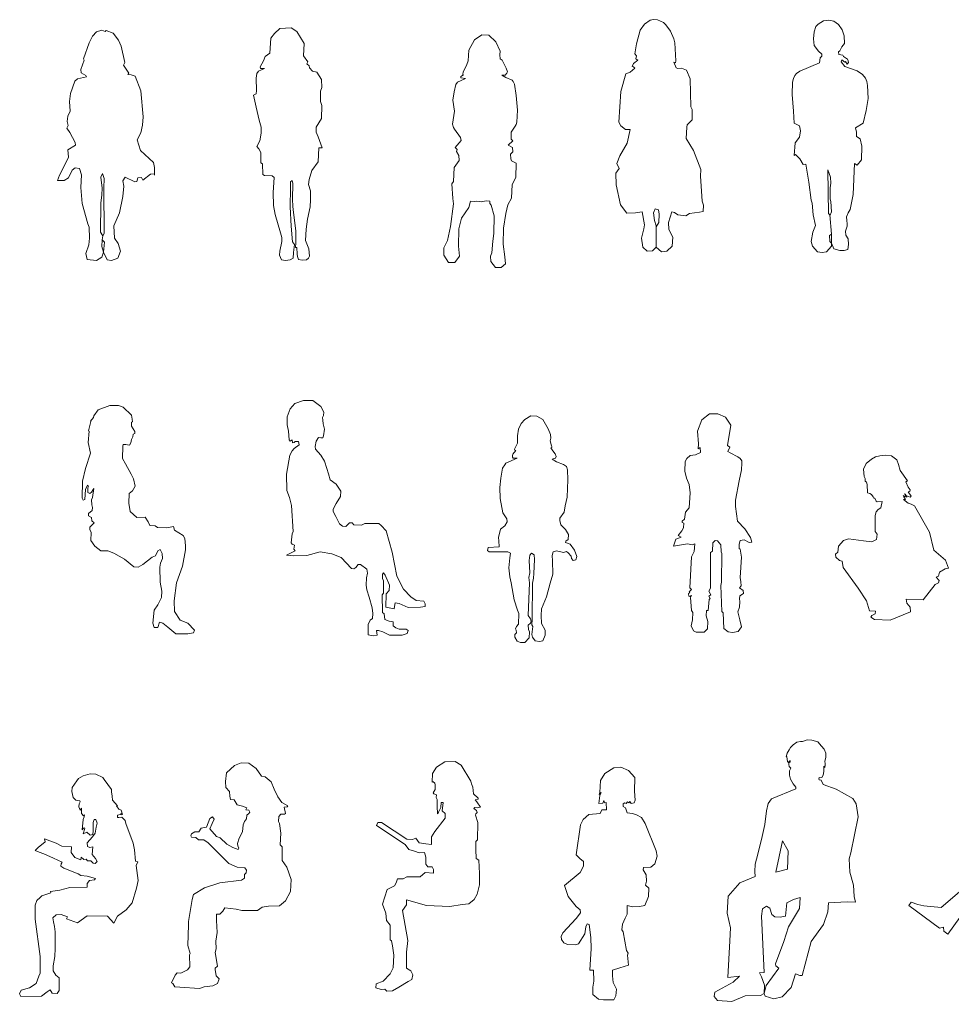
# Model space of a CAD drawing. Header units: millimetres. Extents: x -63086 to 83971, y -129912 to 13382.
# Drawn here: x -58321 to -53259, y -78477 to -73151 of the extents above; entities that cross this region are included whole.
import ezdxf

# ---------------------------------------------------------------- set-up
doc = ezdxf.new("R2010")
doc.units = ezdxf.units.MM
doc.layers.get('0').update_dxf_attribs({"lineweight": 0})
doc.layers.add('展開建具用', color=250, linetype='Continuous', lineweight=9)

# ---------------------------------------------------------------- blocks, each defined once
blk = doc.blocks.new('人物（CAD素材.com）2cfd5c8c')
at = {"color": 0, "linetype": 'ByBlock', "lineweight": -2}
blk.add_lwpolyline([(-7.7, 87.9), (5, 76.3), (-1, 21.5), (19.1, -20.9), (43.3, -23.4), (78.2, -11.8), (91.1, 26.9), (79.4, 68.8), (58.6, 97.5), (55.3, 164.4), (86.2, 235.8), (104.8, 324.2), (110.8, 379.4), (104.1, 408.1), (116.4, 428.4), (170.1, 403.8), (180.9, 405.3), (186.3, 425.7), (205.4, 427.3), (212.9, 412.8), (254.1, 445.1), (274, 446.6), (277.3, 439.1), (275.8, 480.6), (271.8, 507.5), (200.2, 572.4), (181.9, 630.6), (201.5, 668.5), (211.6, 710.3), (214.3, 756.4), (202.3, 897.1), (171.6, 976.4), (149.7, 983.2), (131.5, 985), (136.4, 993.1), (108.9, 1035.4), (114.7, 1050.9), (96.4, 1139.4), (81.3, 1172), (51.9, 1209.6), (14.1, 1224.1), (9.5, 1218.2), (-10.1, 1225.3), (-37.6, 1216.9), (-60.4, 1193.5), (-78, 1157.2), (-109.4, 1071.4), (-105.2, 1062.5), (-122.5, 1013), (-122.1, 995.2), (-96.2, 980.7), (-93.2, 973.6), (-141.7, 962.8), (-155.2, 949.1), (-180.2, 882.7), (-185.7, 839.8), (-180.9, 786.6), (-193.8, 760.3), (-197.5, 729.6), (-192.5, 708.3), (-200, 694.7), (-183.5, 670.9), (-153.3, 616.8), (-152.7, 601.9), (-194.6, 576), (-190.6, 536.9), (-208.3, 498.8), (-238.9, 440.1), (-249.5, 410.2), (-213, 410.9), (-189.7, 424.2), (-169.8, 466.7), (-154.5, 478.6), (-129.9, 475.3), (-119.3, 441.4), (-123.3, 371.7), (-116.7, 284.8), (-84.7, 174.9), (-78.8, 157.6), (-76.1, 97.2), (-80.1, 60.7), (-96, 14.9), (-89.4, -19), (-38.2, -24.3), (-9, -5.7), (-1, 21.5), (-9.7, 52.7), (-7.7, 87.9), (-4.3, 109.8), (-16.3, 130.4), (-15.5, 286.8), (-10.2, 332), (-7.5, 368.5), (-14.8, 428.3), (-4.9, 448.9), (3.8, 421.6), (1.1, 369.8), (3.1, 122.7), (-4.3, 109.8)], dxfattribs=at)
blk = doc.blocks.new('人物（CAD素材.com）938b9a91')
at = {"color": 0, "linetype": 'ByBlock', "lineweight": -2}
blk.add_lwpolyline([(57.8, 1049.4), (33.6, 1082.3), (36.3, 1150.1), (-3.4, 1215.3), (-34.3, 1235.4), (-95.4, 1230.7), (-123, 1204.5), (-143.1, 1177.7), (-149.5, 1097.6), (-174.8, 1078.7), (-183.2, 1055.7), (-200.9, 1022.6), (-199.4, 1013.8), (-177.7, 1013.6), (-211.6, 999.9), (-220.4, 987), (-223.6, 961.9), (-221.8, 894.6), (-223.4, 877.1), (-237.2, 869.1), (-223.1, 804.6), (-207, 734.1), (-195.6, 695.2), (-195.7, 662.3), (-203, 620.9), (-220.6, 591), (-209.2, 577.2), (-197.8, 557.8), (-198.9, 502.8), (-189.7, 496.1), (-186.3, 439.2), (-178.3, 434.1), (-137.4, 432), (-125.6, 423.2), (-131.7, 340.5), (-128.5, 270.2), (-119.6, 222.3), (-90.5, 121.7), (-83.6, 97.3), (-83.6, 75.4), (-95.7, 22.5), (-96.8, 0.2), (-85.9, -23.4), (-63.5, -28.7), (-39.3, -25.1), (-22.4, -15.8), (-19.9, 15), (-14.8, 58.5), (-25.4, 74.2), (-32.6, 157.7), (-39.1, 263.4), (-36.6, 365.1), (-36.6, 399.4), (-28.2, 406.2), (-24.3, 390.5), (-26.9, 304.3), (-24.8, 264.9), (-20, 232.6), (-7.7, 132.7), (-8.8, 68.5), (-9.3, 43.5), (-3.3, 43.4), (-1, 7.1), (1, -7.1), (6.5, -21.9), (27, -27), (49.4, -24), (60, -15), (66.7, -4.1), (62.2, 36.2), (44.4, 81.2), (47.4, 143), (55.9, 195.6), (69.4, 263.1), (71.1, 301.8), (70.8, 350), (61.3, 384), (64.6, 411.1), (77.9, 461), (113.3, 507.9), (116, 584), (135.7, 583.3), (113.9, 643.7), (102.4, 668.2), (102.4, 695.4), (132, 742.2), (133.7, 812.3), (126, 833.9), (125.7, 891.1), (132.5, 910.2), (131.2, 954), (106.6, 993.5), (81.7, 999.8), (65.2, 1018.1), (63.4, 1027.7), (52.2, 1039.9)], close=True, dxfattribs=at)
blk = doc.blocks.new('人物（CAD素材.com）59693f55')
at = {"color": 0, "linetype": 'ByBlock', "lineweight": -2}
blk.add_lwpolyline([(178.1, 301.8), (177.6, 314.8), (160.3, 317.2), (138, 312.3), (133, 311.8), (106.9, 315.5), (94.6, 312.3), (72.3, 315.6), (64.6, 280.7), (24.1, 223.6), (10, 164.4), (8.2, 71.6), (12.3, 17.1), (-12.3, -17.1), (-47.1, -17.1), (-71.7, 21.2), (-71.7, 61.4), (-52.6, 101), (-34.8, 176.7), (-19.8, 299.8), (-22.9, 328.7), (-27.6, 408.6), (-19.1, 422.2), (-16.2, 497.8), (11.4, 535.5), (9.6, 563.2), (-3.3, 585.2), (1, 594.8), (-11.1, 605.6), (22.9, 643.9), (19.2, 660.9), (-14.2, 705), (-19.8, 714.9), (-24.7, 731.9), (-13.7, 804), (-23.6, 863), (-15, 907.6), (-6.9, 948.8), (2.6, 961.5), (45.9, 980.6), (20.7, 984.9), (20.8, 991.4), (34.2, 999.9), (32.1, 1003.1), (32.9, 1016), (44.4, 1036.3), (53.9, 1057.3), (60.9, 1076.1), (63.7, 1134.8), (95.1, 1191.1), (134.3, 1216.9), (172.2, 1216.5), (210.5, 1179.1), (233.7, 1128.7), (232.4, 1108.1), (234.6, 1086.6), (244.7, 1079.3), (267.3, 1035.8), (274.1, 1015.9), (270.7, 1008.7), (261.4, 998.8), (243.2, 998.8), (265.2, 986.5), (298.8, 971.1), (305.3, 963.9), (312.3, 949.1), (320.8, 888.1), (328, 808.9), (324.3, 744.1), (320.3, 731.4), (316.2, 722.3), (294, 689.1), (293.1, 652.1), (302.6, 641.7), (277.8, 618.9), (300.9, 606.4), (302.9, 581.8), (290.8, 569.7), (291.7, 545.1), (296, 533.5), (320.6, 521.8), (319.2, 443.5), (299, 405.4), (294.7, 330.5), (276.1, 294.3), (264.8, 247.2), (252.8, 169.4), (250.6, 81.7), (258.8, 12.3), (262, -24.9), (239.5, -44.1), (209.1, -45.5), (182.6, -12.5), (181.5, 16.5), (188.5, 34.4), (194.8, 97.8), (200, 139.4), (201.3, 235), (185.7, 293.2)], close=True, dxfattribs=at)
blk = doc.blocks.new('人物（CAD素材.com）54c8245a')
at = {"color": 0, "linetype": 'ByBlock', "lineweight": -2}
blk.add_lwpolyline([(-42.5, 66.2), (-14.7, 40.2), (15.9, 43.1), (43.7, 71.4), (46.9, 119.4), (25.3, 162), (23.5, 198.8), (41.7, 257.2), (55.9, 253.4), (74, 241.1), (118, 236.1), (137.3, 248.7), (192, 255), (212.7, 259), (214.9, 292.6), (206, 315.1), (198.3, 450.4), (199.9, 487.5), (159.1, 589.9), (119.4, 655.9), (124.3, 717.3), (125.5, 729.3), (153, 756.9), (153.3, 812.7), (145.7, 827.1), (141.1, 978.6), (121.2, 1025.3), (93.9, 1037.4), (75.4, 1035), (65.5, 1038.8), (52.2, 1068.9), (62.7, 1065.4), (63.8, 1075.7), (59.3, 1173.3), (52.6, 1195.7), (35.4, 1237.2), (8.8, 1272), (-3.2, 1283.7), (-36.3, 1298.4), (-58, 1300), (-75.6, 1296.2), (-106.8, 1275.3), (-128.8, 1242.6), (-149.3, 1168.1), (-158.8, 1114.8), (-150.3, 1104.1), (-153.3, 1086.8), (-143.1, 1080.2), (-166.3, 1061.9), (-173.4, 1046.1), (-165.8, 1044.5), (-159.1, 1037.4), (-183.3, 1014.7), (-207.8, 1005.7), (-233.8, 909.7), (-245.3, 743.8), (-234.6, 723.1), (-208.8, 703.1), (-184.7, 704.7), (-200.2, 629.7), (-239.3, 561.6), (-255.7, 519.2), (-244.2, 492.3), (-261.4, 467.3), (-260.7, 402.9), (-236.6, 295.8), (-202.3, 249.3), (-154.3, 251.4), (-118.5, 257.9), (-105.3, 187.3), (-110.2, 164.4), (-123.2, 114.7), (-115.2, 65.3), (-92.3, 44.2), (-61.8, 45.6), (-42.5, 66.2), (-42.5, 181.4), (-51.9, 211), (-56.8, 251.9), (-49.1, 272.8), (-30.6, 267.9), (-27.1, 245.3), (-29, 199.3), (-42.5, 176.4)], dxfattribs=at)
blk = doc.blocks.new('人物（CAD素材.com）8210af6d')
at = {"color": 0, "linetype": 'ByBlock', "lineweight": -2}
blk.add_lwpolyline([(25.3, 97.3), (26.6, 48.3), (38.5, 18), (71.8, 8.7), (94.1, 8.8), (114, 14.9), (117.6, 42.4), (116.3, 73.5), (103.8, 91.7), (102.9, 114.7), (110.9, 141.1), (110.9, 153.9), (108.7, 172), (106.9, 191.5), (116.2, 214.3), (126.8, 231.9), (142.9, 313.8), (150.4, 481.2), (165.3, 472.1), (188.8, 500.4), (191.6, 575.7), (182.4, 614.7), (161.8, 627.6), (161.8, 650.7), (157, 675.5), (197.8, 699.6), (215.1, 769.3), (224.7, 834.4), (221, 904.1), (217.2, 926.6), (211, 944.2), (195.1, 964.6), (165.5, 984), (99.4, 1007.6), (78.8, 1032.2), (81.4, 1044.4), (98.1, 1032.1), (101.6, 1034.3), (111.6, 1019.9), (117.9, 1028.6), (117.3, 1039.2), (113.4, 1047.8), (91, 1061.5), (86.9, 1068.7), (65.6, 1073.7), (63.5, 1087.7), (71.3, 1092.9), (81.6, 1114.9), (96.5, 1133.3), (94.8, 1174.9), (83.8, 1206.3), (64, 1236), (39.6, 1254.2), (12.2, 1258.7), (-16.5, 1255), (-47, 1238.3), (-58.1, 1225.3), (-68.7, 1196.4), (-72, 1158.4), (-67.8, 1121.5), (-43.7, 1091.3), (-25.7, 1075.1), (-26.6, 1063.7), (-34.5, 1054.1), (-38.9, 1026.9), (-145.5, 982), (-163.6, 970.1), (-173.6, 958.5), (-179.3, 943.4), (-186.1, 923), (-187.7, 855.2), (-180.1, 765.7), (-177, 699.8), (-148, 685.4), (-142.7, 658.6), (-146.6, 624.8), (-171.6, 594.3), (-176.3, 524.7), (-169, 530.3), (-145.3, 506.9), (-127.5, 475.8), (-113.2, 478.6), (-97.1, 380.3), (-84.3, 281.7), (-78.2, 266), (-73.4, 203.3), (-60.3, 144.9), (-75.2, 109.3), (-84.1, 58.7), (-77.2, 32.9), (-49.8, 2.4), (-25.1, -2), (-0.3, 2), (26.6, 32.4), (26.6, 48.3), (16.5, 57.6), (15.1, 90.7), (25.3, 97.3), (16.7, 202.9), (9.6, 209.5), (5.6, 447.4), (21.4, 406.7), (22.8, 375.3), (19.8, 349.1), (18.9, 288.5), (22.3, 275), (26.7, 218.7), (17.2, 196.6)], dxfattribs=at)
blk = doc.blocks.new('人物（CAD素材.com）eae600f8')
at = {"color": 0, "linetype": 'ByBlock', "lineweight": -2}
blk.add_lwpolyline([(-286.2, 1026), (-270.7, 1027.1), (-261.8, 1024.1), (-250.1, 1023.2), (-243.6, 1035.9), (-240.8, 1052.9), (-233.4, 1068.4), (-231.4, 1082.7), (-221.6, 1086.3), (-222.2, 1097.4), (-239.3, 1125.8), (-240.1, 1148.4), (-234.6, 1149.6), (-236, 1164.3), (-239.4, 1184.9), (-285.9, 1229.2), (-310.1, 1238.5), (-357.4, 1238), (-421.4, 1215.3), (-444.3, 1182.1), (-446.2, 1172.3), (-462.9, 1153), (-460.1, 1152), (-472.6, 1100.6), (-470.4, 1098.1), (-474.6, 1037), (-462.4, 979.9), (-490.5, 895.7), (-506.2, 827.8), (-507.6, 735.4), (-502.1, 724), (-492.5, 728.7), (-489.7, 782.4), (-482.5, 799.4), (-477.7, 805.1), (-473.4, 798.6), (-476.8, 791.1), (-476.6, 766.8), (-466.8, 760.5), (-456.7, 767.2), (-445.2, 787.9), (-451.5, 739.1), (-457.7, 727), (-455.6, 699.5), (-451.1, 685.3), (-453.5, 668.4), (-473.9, 651.5), (-473.6, 639.5), (-457.6, 630.4), (-454.9, 612.7), (-443.3, 601.7), (-453.5, 590.9), (-466.5, 577.4), (-465.4, 565.6), (-459.2, 548.3), (-459.9, 506.1), (-438.4, 474.7), (-405.9, 450.1), (-369.3, 449.8), (-335.2, 437.7), (-278.1, 403.9), (-226.6, 363), (-204.5, 361.3), (-178.5, 374.6), (-128.1, 415), (-110.4, 421.6), (-97.1, 450.4), (-84.9, 457), (-73.4, 435.9), (-71.1, 407.3), (-83.2, 383.2), (-86.8, 360.9), (-84.3, 278.7), (-75.4, 230.6), (-77.1, 195.7), (-97.6, 156.9), (-116.9, 128.2), (-123.5, 57), (-117.5, 34.3), (-96.4, 33.2), (-88.1, 62), (-70.8, 57), (-42.1, 34.9), (0, 0), (66.5, 0), (96.4, 5), (101.4, 19.9), (65.9, 56.5), (23.8, 74.2), (-6.6, 121.2), (-7.8, 178.5), (4, 275.6), (36.8, 366.7), (53, 455.4), (52.3, 477.1), (49.6, 517), (40, 532), (-7, 562.4), (-12, 580.7), (-49.2, 575.2), (-98.1, 575.8), (-112, 585.2), (-140.3, 587.4), (-149.2, 606.8), (-166.4, 631.8), (-211.9, 630.7), (-246.9, 662.3), (-254.7, 707.5), (-252.6, 760.2), (-233.8, 775.5), (-220.5, 801), (-229, 839.6), (-242.4, 866.2), (-273, 921.8), (-289.1, 950.7), (-287.3, 1018.3)], close=True, dxfattribs=at)
blk = doc.blocks.new('人物（CAD素材.com）1d4025ec')
at = {"color": 0, "linetype": 'ByBlock', "lineweight": -2}
blk.add_lwpolyline([(76.5, 344.9), (78.2, 320.4), (82.5, 309.3), (82.5, 242.4), (75.8, 232.7), (77.2, 136.7), (86.6, 129.7), (90, 98), (113.2, 89.3), (135.4, 85.9), (136.1, 64.4), (149.9, 54), (168.7, 46.3), (206.1, 45.6), (215.8, 38.5), (210.4, 22.7), (184.5, 14.3), (114.9, 14), (79.5, 31.5), (55.3, 39.5), (44.5, 38.9), (48, 13), (28.2, 10.4), (0, 14.7), (0, 71.8), (10.2, 94.4), (23.7, 103.5), (25.4, 131.6), (21.3, 162.2), (4.3, 219.2), (-7.3, 259.3), (-11, 285.8), (-9.5, 325.3), (-4.1, 349.7), (-8.2, 372.3), (-42.3, 397), (-55.1, 397), (-66.6, 380.1), (-78.1, 373), (-91.2, 375.7), (-147.7, 434.8), (-196.9, 455.4), (-261.7, 466.2), (-333.8, 446.6), (-403.2, 443.3), (-444, 447), (-396, 470.9), (-404.1, 480.4), (-401.1, 502.6), (-413.1, 507.8), (-418.9, 514.9), (-412.1, 562.9), (-407.7, 576.7), (-415.9, 717.6), (-428, 761.3), (-442.6, 799.1), (-443.2, 886.6), (-425.3, 991), (-412.9, 1013.3), (-402.7, 1026.4), (-375.8, 1045.7), (-378, 1064.1), (-397.1, 1064.5), (-402.1, 1058.5), (-411, 1056.4), (-413.2, 1073.6), (-424.6, 1066.5), (-429.4, 1074), (-432.9, 1120), (-439.5, 1154.4), (-440.5, 1198.8), (-423.2, 1240.9), (-398.4, 1270.7), (-350.6, 1287.6), (-301.4, 1287.6), (-256.9, 1254.1), (-241.7, 1223.9), (-242.3, 1204.6), (-247.4, 1195.4), (-246.4, 1180.8), (-244, 1159.5), (-236.9, 1131), (-243.3, 1095.1), (-246.5, 1083.5), (-256.9, 1083.9), (-270.4, 1086.1), (-282.4, 1065.9), (-288.8, 1037), (-285.4, 1023.2), (-257.9, 989.9), (-236.9, 958.3), (-224.1, 917.2), (-215, 889.1), (-206.1, 856.3), (-174, 832.9), (-148.9, 794.3), (-150, 766), (-174, 728.5), (-190.1, 697.9), (-190.1, 684.8), (-175.4, 657), (-155.2, 618.4), (-140, 604.2), (-122.5, 603.2), (-102.4, 623.3), (-86.6, 623.3), (-77.3, 612.4), (-35.9, 610.2), (-19, 618.9), (58.3, 618.9), (70.3, 608.6), (97, 580.3), (129.9, 464), (155.4, 334.6), (191.9, 263.8), (231.2, 221.3), (259.6, 201.1), (302.1, 197.8), (308.3, 184.1), (308.3, 169.7), (283.7, 165), (216.2, 164.3), (167.8, 185.1), (145.3, 188.8), (143.7, 179.3), (141.2, 155.8), (95.8, 165.6), (97.5, 237.9), (112.9, 256.6), (115.8, 285.5), (92.6, 338.4), (83.1, 352)], close=True, dxfattribs=at)
blk = doc.blocks.new('人物（CAD素材.com）7881a613')
at = {"color": 0, "linetype": 'ByBlock', "lineweight": -2}
blk.add_lwpolyline([(219.6, 923.1), (215.2, 941.1), (198.2, 952.8), (160.2, 966.6), (136.7, 981.4), (154.4, 986.4), (157.7, 995.9), (153.2, 1011.3), (140, 1026.5), (129.9, 1043.7), (135.2, 1044.7), (134.9, 1049.8), (132.4, 1053.2), (126.5, 1081.5), (129.6, 1094.9), (126.8, 1116), (115.4, 1146), (85.4, 1197.5), (53.6, 1214.8), (21.1, 1216.5), (-12.1, 1196.1), (-31.4, 1175.4), (-46.3, 1144), (-50.6, 1108), (-50.9, 1069), (-67.2, 1035.4), (-65.3, 1030.7), (-60.9, 1028), (-76.5, 1009.2), (-79.3, 1002.2), (-79.1, 995.8), (-78.9, 991.8), (-74.2, 986.4), (-52.5, 986.7), (-114.1, 959.3), (-120.6, 951.3), (-132.7, 932), (-142.2, 878.7), (-148.2, 827.3), (-146, 768.8), (-130.6, 690.3), (-109.6, 657.2), (-107.3, 640.8), (-120.4, 619), (-142.9, 602.1), (-153.7, 556.9), (-153.3, 538.3), (-150.1, 505.1), (-210, 501.7), (-214.8, 486.1), (-205.2, 478.2), (-104.7, 478.8), (-90.1, 470.7), (-92.5, 445.5), (-98.3, 392.9), (-93.1, 344), (-85.9, 311.3), (-68.6, 217.8), (-52, 162.5), (-44.7, 144.7), (-45.7, 85.5), (-57.2, 73.7), (-61.7, 61.3), (-57.9, 53.3), (-56.5, 39.1), (-65.1, 29.8), (-66.5, 15.9), (-53, -6.2), (-35.7, -13.2), (-11.8, -12.5), (11.8, 12.5), (14.6, 45), (8.3, 57.8), (7.3, 80.7), (18.7, 92.1), (23.6, 103.5), (19.1, 115.3), (6.2, 133.3), (13, 311.3), (10.2, 339.6), (14.7, 364.3), (12.6, 431.5), (15.3, 461), (23.7, 471.1), (39.3, 463.4), (41.4, 438.1), (37.2, 360.4), (34.9, 335.2), (30.3, 309.7), (29, 114.1), (26.9, 82.5), (31.4, 73.1), (29, 44.9), (26.2, 29.7), (29.7, 15.4), (44.3, -4.4), (67.5, -7.2), (86.7, -3.3), (99.5, 26.2), (98.1, 53.3), (79.4, 89.4), (76.6, 134.2), (78.3, 169.3), (105.6, 234.8), (125.1, 308.1), (141.2, 358.2), (139.2, 429.2), (135.9, 458.2), (143, 478.2), (160.4, 485.1), (198.7, 474.3), (214.3, 479.9), (222.7, 473), (240.4, 455.2), (242.5, 442.3), (250.5, 432.3), (265.1, 435.7), (270.7, 453.1), (257.5, 487.2), (233.8, 520.6), (209.4, 528.9), (210.2, 536.3), (222.7, 545), (225.1, 572.1), (208.8, 599.3), (183.3, 625), (177.8, 649.7), (178.1, 662.2), (201, 694.6), (207.7, 728.7), (218.1, 776), (222.1, 869.8)], close=True, dxfattribs=at)
blk = doc.blocks.new('人物（CAD素材.com）79a3265c')
at = {"color": 0, "linetype": 'ByBlock', "lineweight": -2}
blk.add_lwpolyline([(204.1, 928.8), (196.2, 942.4), (183.1, 951.5), (141.9, 972.8), (129.9, 979.2), (139.3, 1003.9), (126.8, 1012), (145.1, 1123.2), (115.6, 1166.5), (74.7, 1184.4), (28.7, 1184.9), (-11.4, 1152.2), (-36.2, 1089.7), (-30.2, 1021.2), (-32.8, 993.9), (-20.6, 1001), (-19.7, 973.8), (-46.5, 962), (-75.4, 957.3), (-93.4, 942.6), (-103.4, 925.6), (-104.8, 872.5), (-95.1, 835.2), (-81.3, 800.2), (-74.6, 755.1), (-81, 673.2), (-100.4, 650), (-106.4, 613.2), (-119.5, 601.2), (-119.2, 594.5), (-110.6, 590.8), (-111.8, 565.2), (-121.1, 549.9), (-140, 524.5), (-123.4, 515.3), (-153.9, 504), (-166.6, 466.1), (-90.8, 477.9), (-64.8, 473.3), (-50.4, 479), (-53.9, 436.4), (-68.2, 407.8), (-78, 239.7), (-68.3, 230.8), (-80.4, 218.2), (-76.9, 213.1), (-85.1, 208.6), (-82.9, 195.2), (-77.9, 193), (-67.8, 197.6), (-73.2, 187.4), (-68, 117), (-61.5, 106.8), (-62.5, 67), (-70.3, 34.2), (-56.9, 6.5), (-42.1, 0), (0, 0), (18.5, 17.1), (20.4, 57.3), (12, 88.8), (13.4, 117), (22.1, 116.5), (28.1, 177.2), (33.2, 182.3), (26.7, 194.5), (37.3, 201.4), (26, 221.6), (34.5, 237.6), (34.2, 432.3), (45.8, 438.8), (47.2, 484.6), (61.1, 496.2), (73.2, 494.4), (90.8, 474), (92.2, 435.1), (96.3, 426.3), (95.1, 270.7), (91.4, 253.5), (96.4, 112.4), (103.4, 103.6), (106.6, 19), (131.7, 0.4), (154, -2.3), (184.7, 2.8), (203.3, 29.2), (193.5, 66.3), (183.3, 109), (192.1, 135), (194.9, 166.1), (191.5, 179.7), (194.7, 197.3), (213.5, 208.8), (212.1, 225), (191.6, 240.2), (201.5, 251.6), (200.3, 272.7), (195.4, 295.3), (202.4, 405.7), (195.4, 449.6), (189.9, 454.2), (190.9, 477), (195.4, 497.7), (218.2, 501), (245.5, 485.3), (259.3, 487.4), (251.2, 512.4), (221.1, 559.8), (182, 602.6), (170.8, 680.8), (169.9, 715.7), (190.7, 820.3), (203.4, 879.7), (204.8, 915.6)], close=True, dxfattribs=at)
blk = doc.blocks.new('人物（CAD素材.com）f5b62db0')
at = {"color": 0, "linetype": 'ByBlock', "lineweight": -2}
blk.add_lwpolyline([(114.3, 671.7), (96.7, 696.3), (106.9, 697.1), (108, 706.4), (97.3, 720.3), (85.2, 750.5), (93.9, 754.8), (54.2, 811.7), (45.4, 843.9), (36.5, 868.8), (7.3, 890.8), (-24.3, 894.8), (-55.8, 891.5), (-81, 885.4), (-101.3, 872.5), (-131.3, 849.9), (-145.3, 818.3), (-142.2, 779.3), (-135.3, 767.8), (-135.3, 753.1), (-129.2, 748.4), (-125.1, 735), (-123.3, 690.5), (-110.6, 687), (-101.9, 682), (-92.3, 669.2), (-89.2, 660.6), (-83.2, 661.1), (-75.8, 645.7), (-71.4, 642.2), (-43.1, 643.1), (-51.2, 608.3), (-65.8, 600.5), (-75.6, 586.3), (-82.1, 567), (-81.8, 480), (-70.2, 466.5), (-74.8, 436.2), (-100.9, 424.2), (-145, 430.2), (-225.9, 441.2), (-253.4, 431.6), (-281.5, 401.7), (-284, 368.1), (-296.4, 358), (-296, 341.9), (-274.8, 322.6), (-261, 320.3), (-255.9, 285), (-174, 172.6), (-129.4, 104.4), (-112.8, 49.7), (-81, 47.4), (-82, 33.7), (-100.4, 24.8), (-106.3, 16.1), (-86, 2.2), (0, 0), (109.1, 43.7), (107.7, 70.4), (90.2, 92.5), (86.6, 113.6), (178.6, 110.4), (242.9, 193.5), (262.1, 202.4), (265, 214.9), (249.5, 233.3), (262.6, 237.4), (267.1, 259.5), (298.7, 278.7), (316.4, 282.3), (299.9, 324.4), (236.6, 379.9), (212.3, 477.1), (131.9, 620.1), (113.4, 629), (97, 633.7), (72.7, 654.6), (82.8, 653.5), (73.1, 668.3), (69.7, 676.3), (85.5, 665.9), (77.5, 684.6), (83.2, 682.3), (89.8, 666.1), (89.2, 673.7), (108.8, 666.1)], close=True, dxfattribs=at)
blk = doc.blocks.new('人物（CAD素材.com）d84bbbb9')
at = {"color": 0, "linetype": 'ByBlock', "lineweight": -2}
blk.add_lwpolyline([(515.2, 470.4), (469.1, 436.6), (449.1, 397.7), (414.5, 435), (302.9, 438.3), (250.8, 400.2), (190.9, 420.9), (197, 431.5), (163.1, 443.9), (135.9, 443.1), (117.7, 426.6), (121.8, 405.1), (126.9, 379.9), (130.6, 351.2), (130.3, 261), (128.2, 216.7), (120, 165.4), (120, 139.8), (134, 115.8), (151.4, 101), (152.2, 33.2), (141.5, 16.7), (114.6, 17.3), (103.7, 35.4), (86.3, 24.9), (56.6, 0.8), (-56.6, -0.8), (-62.8, 15.2), (-55.1, 34.9), (-9.1, 47.3), (27.2, 70.5), (42.1, 109.8), (49.2, 126.9), (48.2, 217.4), (21.4, 419.3), (20.6, 495.4), (30.8, 520.2), (48.8, 536.8), (58.3, 546.8), (106, 562.4), (105, 568.9), (155.2, 576.6), (209, 591.6), (303.3, 593.7), (302.9, 613.3), (315.9, 629.7), (344.4, 632), (348.7, 641), (304.6, 653), (268.8, 656.2), (254.3, 665.6), (176.4, 695.7), (160.9, 706.5), (162.9, 719.5), (167.8, 727.9), (120.8, 751.3), (68.8, 773.6), (43.2, 783.7), (21.3, 791.3), (37.7, 808.4), (76.6, 838.4), (72.1, 855.6), (134.8, 831.5), (166.3, 815), (218.6, 811.7), (216.7, 781.1), (236, 754.1), (269.2, 741.8), (271.6, 755.3), (286.3, 744), (298.2, 745.2), (306, 735.7), (323.5, 736.1), (336.8, 723.7), (346.6, 721.8), (357.3, 731.5), (349.8, 748.1), (330, 770.5), (334.6, 812.4), (317.7, 808.2), (305, 813.4), (303.4, 833.8), (332.6, 865.4), (347.9, 886.2), (353, 917.8), (357.2, 940.3), (350.7, 959.5), (341.9, 960.1), (335.4, 943.7), (335.8, 897.9), (334.8, 879.3), (320.5, 876.1), (302.2, 891.4), (282, 882.4), (290.6, 911.7), (288.6, 915.8), (283.5, 913.1), (277.4, 904.9), (282.4, 960), (287.5, 974.3), (289.5, 985.7), (283.4, 980), (273, 993), (272.9, 1021.3), (265.8, 1010.4), (257.6, 1028.1), (259.5, 1045.4), (265.1, 1055.4), (264.1, 1062.3), (242.9, 1065.9), (227, 1080.2), (220.1, 1112.7), (222.7, 1133.6), (247.1, 1170.8), (256.5, 1183.2), (282.6, 1196.9), (320.1, 1207.3), (350.1, 1205.7), (389.1, 1188.4), (395.7, 1177.7), (435.4, 1122.3), (435.8, 1110.3), (439.4, 1086.3), (440.5, 1064.4), (468.5, 1034.6), (463.4, 1034.2), (476.2, 1016.1), (488.2, 1010.9), (495.1, 987.6), (486.8, 993.4), (487.4, 985.5), (483.2, 987.2), (469.2, 983.2), (468.8, 971.5), (476.4, 971.3), (491, 972.1), (509.4, 954.9), (513.2, 938), (554, 831), (560.7, 794.8), (566, 735), (578.9, 730.3), (569.8, 709.8), (580.2, 629.5), (570.8, 587.1), (548.1, 508.6)], close=True, dxfattribs=at)
blk = doc.blocks.new('人物（CAD素材.com）72815c5c')
at = {"color": 0, "linetype": 'ByBlock', "lineweight": -2}
blk.add_lwpolyline([(496, 902.8), (498.6, 931.2), (508.9, 943.2), (528.9, 942.9), (534, 946.8), (527.3, 980.8), (543.3, 982.5), (546.8, 987.9), (514.1, 1006.9), (493.3, 1037.5), (472.6, 1079.4), (456.6, 1118.6), (423.7, 1145.2), (403.6, 1150.5), (375.4, 1191.3), (334.6, 1220.5), (292.6, 1222.6), (257.6, 1207.2), (213.5, 1167.4), (208.2, 1120.2), (210.9, 1087.4), (230.6, 1067.3), (231.6, 1041.4), (236.2, 1022.5), (255.5, 1021.2), (272.4, 993.7), (301.3, 986.7), (323.5, 978.1), (319.5, 967.7), (334.5, 965.7), (340.8, 955.2), (334.8, 947.3), (323.5, 938.7), (322.6, 917.8), (311.2, 903.8), (304.2, 885.2), (300.1, 846.9), (282.6, 813.9), (274, 784.2), (276.2, 771.9), (281, 759.2), (277.8, 751.2), (248.7, 762.9), (215.9, 781.2), (179.9, 814.5), (158.8, 822.1), (123, 863.4), (135.6, 893.2), (146.5, 917.1), (137.9, 929.7), (123.4, 919.8), (105.9, 872.9), (76, 866.6), (64.4, 848.3), (41.1, 848), (24.4, 837), (20.6, 826.6), (23.4, 818.4), (48.1, 817.5), (61.6, 804.9), (91.3, 804.5), (114.2, 788.6), (190.1, 712.1), (225.6, 676), (271.4, 656.3), (313, 652), (321.9, 639.6), (321.2, 625.3), (312.2, 615.6), (311.9, 595.3), (295.2, 585), (178.5, 570.9), (94.8, 544.2), (33.9, 507.9), (28, 479.7), (8.4, 360.8), (7.9, 342.3), (3.3, 231.7), (15.8, 187.3), (13, 179.4), (14, 115.1), (2.8, 99.6), (-34.7, 80.9), (-53.1, 82.6), (-64.4, 69.8), (-84.7, 27.7), (-76.6, 25.4), (-67.4, 6.1), (-40, 5), (67, -2.2), (91.8, 6.5), (140.3, 12.9), (165.4, 25.3), (173.5, 50.4), (158.1, 65.8), (152.4, 100.2), (151.9, 108.6), (164.1, 118.9), (152.9, 193), (158.3, 212.9), (156.7, 255), (163.2, 302.3), (159.7, 366.3), (159.7, 401.2), (176.9, 401.2), (194.6, 417.8), (204.8, 434.9), (265.9, 428.5), (297.6, 421), (381.3, 419.9), (408.1, 438.7), (441.9, 444.9), (501, 446), (533.7, 472.8), (561.1, 524.3), (564.3, 588.6), (540.7, 655.9), (515.5, 691.9), (516.1, 765.9), (504.3, 777.3), (509.3, 839.7), (501.8, 892.4)], close=True, dxfattribs=at)
blk = doc.blocks.new('人物（CAD素材.com）80250ca4')
at = {"color": 0, "linetype": 'ByBlock', "lineweight": -2}
blk.add_lwpolyline([(392, 1118.2), (339.1, 1205.3), (305.3, 1224), (250.8, 1223.4), (205.7, 1194.4), (183.9, 1158.6), (180.5, 1112.2), (185.7, 1116.3), (196.4, 1107.2), (197.4, 1097.8), (197.2, 1072.5), (186.9, 1054), (191.3, 1048.5), (204.3, 1043.3), (203.8, 1029.3), (209, 1018.4), (207.9, 982.1), (211.2, 940.2), (216.3, 949.3), (228.6, 975.7), (230.8, 1002.3), (240.2, 1001.5), (236.5, 957.5), (251.8, 942.9), (251.8, 916.4), (196.6, 845.2), (178.4, 815.5), (177.4, 775), (146.6, 778.6), (110, 783.4), (93.3, 808.2), (73.9, 801.5), (44.3, 803.1), (-93, 894), (-114.3, 893), (-121.1, 876.9), (35.4, 773.5), (55.1, 747.5), (86, 738.3), (111, 728.5), (140.1, 731.1), (147.7, 705.4), (147.4, 668.1), (158.4, 652.2), (180.6, 652.2), (189.3, 638.9), (188, 619), (143.4, 622), (115.8, 598.2), (43.2, 598.2), (23.9, 588.7), (-7.7, 587.4), (-14.2, 566.3), (-23.7, 550.6), (-62.7, 529.7), (-88.8, 449.9), (-69.9, 401.8), (-66.7, 361.6), (-47.4, 336.5), (-47.5, 256.9), (-39.7, 251.2), (-33.5, 224.8), (-26.7, 174.6), (-30.9, 105.1), (-46.6, 72.1), (-85.3, 32.4), (-122.4, 18.3), (-124, -3.7), (-95.2, -13.1), (-76.4, -11.5), (-63.8, -20.9), (-33.5, -19.3), (0, 0), (51.3, 30.3), (71.7, 41.8), (75.9, 66.9), (65.4, 89.4), (41.8, 102.5), (42.3, 189.4), (49.1, 253.2), (19.6, 416.7), (42.1, 447.6), (42.6, 473.8), (150.8, 442.9), (277, 438.4), (344.7, 449.4), (379.8, 453), (408.7, 475.1), (425, 505.5), (438.6, 555.8), (438.6, 616.1), (435, 689.5), (420.3, 697.8), (418.2, 747), (417.7, 791.1), (427.1, 798.9), (429.2, 893), (416.5, 933.4), (419.2, 941), (425.7, 948.2), (422.8, 958.1), (408, 968.9), (412.3, 974.9), (424.8, 972.5), (443.5, 976.5), (423, 1006.2), (415.6, 1017.2), (431.1, 1019.3), (430.2, 1025.7), (405.3, 1048.7), (402.2, 1086.1), (395.3, 1104)], close=True, dxfattribs=at)
blk = doc.blocks.new('人物（CAD素材.com）1901833a')
at = {"color": 0, "linetype": 'ByBlock', "lineweight": -2}
blk.add_lwpolyline([(100, 1013.8), (91.7, 1040.8), (77.9, 1049.1), (77.9, 1063), (87.3, 1067.8), (95.1, 1065.2), (101.8, 1073.4), (108.5, 1067.8), (114.2, 1076.5), (121.3, 1065.9), (137.4, 1069.3), (143.1, 1082.7), (140.6, 1132.7), (141.6, 1206.9), (108.2, 1243.8), (64.9, 1261.5), (28.5, 1258.1), (-20.2, 1228.1), (-44.8, 1189.3), (-47.7, 1125.4), (-52.5, 1114.4), (-41.3, 1125.1), (-48.7, 1108.9), (-54.5, 1064.6), (-31.3, 1067.7), (-27.1, 1081.1), (-22.5, 1069.2), (-13.3, 1070.3), (-11.4, 1031.2), (-37.2, 1029.9), (-46.8, 1011.2), (-107.8, 1005), (-137.9, 977.9), (-153.3, 949.3), (-177, 786.7), (-157.6, 766.1), (-137.3, 751), (-136.3, 725.7), (-154.6, 690.9), (-240.3, 619.3), (-219.5, 560.2), (-177, 506.8), (-155.2, 489), (-153.8, 472.5), (-177.4, 440.3), (-248.9, 363.7), (-257.7, 343.5), (-255.4, 326.7), (-243.3, 308.3), (-224.3, 300.5), (-179.6, 298.4), (-163.5, 303.4), (-129.6, 357.7), (-124.6, 395), (-117.1, 412.9), (-106.5, 408.5), (-96.4, 337.3), (-94.5, 279.1), (-103.1, 160.3), (-81.8, 160), (-80.8, 100.2), (-86.2, 68.7), (-85.7, 29.3), (-55.8, 2.9), (-28.4, -0.6), (28.4, 0.6), (38.9, 21), (42.4, 56.8), (24.4, 94.7), (19.9, 129.6), (19.9, 160.5), (60.8, 172.9), (106.7, 188.3), (101.8, 242.2), (105.1, 253.6), (95.8, 268.2), (78.7, 367.9), (71.7, 379.8), (74.2, 410.2), (89.5, 443.2), (100.5, 465.1), (101, 511.6), (129.4, 504.6), (167.4, 505.6), (196.3, 511.1), (216.5, 561.3), (217.1, 605.3), (199, 621.9), (205.6, 644.2), (203.1, 677.3), (186.5, 705.1), (189, 718.3), (227.8, 720.2), (251, 738.6), (262.5, 779.5), (257, 807.5), (198.6, 957), (178.4, 990), (150.2, 1004), (129.2, 1011.5)], close=True, dxfattribs=at)
blk = doc.blocks.new('人物（CAD素材.com）3fd44ac2')
at = {"color": 0, "linetype": 'ByBlock', "lineweight": -2}
for points in [[(232.9, 1122.4), (233.8, 1131.2), (218.7, 1148.9), (203.6, 1173.4), (198.9, 1195.6), (199.4, 1219.6), (205.3, 1233.2), (196.3, 1242), (195.1, 1253.5), (195.3, 1262.2), (201.7, 1268.2), (202.7, 1276.3), (198.4, 1270.2), (194.1, 1268.1), (195.3, 1262.2), (188.6, 1270.2), (185.1, 1283.1), (184.6, 1296.3), (180.7, 1296.1), (185.9, 1315), (197.2, 1333), (204.6, 1346.1), (219.2, 1361.2), (238.1, 1375.6), (258.2, 1378.2), (269, 1377.6), (295.3, 1387.5), (319.2, 1386.2), (352.9, 1377.1), (371.5, 1352.8), (387, 1336.2), (396.2, 1315.6), (396.4, 1294), (390.8, 1269.9), (392.8, 1259), (391.8, 1250.3), (390, 1237.1), (384.9, 1244.8), (384.5, 1233.4), (384.9, 1216.3), (381.2, 1195.5), (373.9, 1183.1), (363.1, 1181.2), (359.4, 1182.3), (357.5, 1175.6), (360.3, 1169.9), (369.9, 1168.1), (382.1, 1144.3), (452.5, 1119.6), (542.2, 1069.1), (561.3, 1039.9), (571.2, 970.6), (530.9, 775.2), (522.7, 741.2), (526.9, 668.9), (546.8, 599.1), (549.3, 537.6), (556.2, 507.2), (511.1, 508.5), (410.5, 503.5), (407, 455), (383.7, 385.6), (315.5, 292.5), (268.1, 109.6), (255.6, 109.6), (230.8, 117.7), (206.8, 44.4), (159, -6.8), (114.1, -17.6), (66.7, -3.5), (61.7, 10.7), (72.5, 54.7), (141.6, 149.5), (124.8, 161.7), (123.2, 171.3), (168.5, 292.9), (193.2, 372.3), (252.1, 472.7), (257.2, 532.4), (219.9, 520.9), (184.6, 502.7), (177.7, 431.6), (148.6, 425.2), (118.3, 426.6), (102.3, 439.4), (91.3, 473.7), (74.7, 484.7), (52.3, 470.6), (46.6, 430.6), (61.5, 124.7), (35.8, 123.4), (45.8, 102.3), (62.5, 57), (61.7, 10.7), (41.2, 0.8), (-41.2, -0.8), (-114.1, -31.5), (-192.7, -26.3), (-209.7, -5), (-207.1, 18.9), (-107.6, 73.1), (-72.6, 104.5), (-136.6, 98.8), (-124.8, 296.9), (-122.1, 367.8), (-140.2, 447.3), (-134.5, 539.8), (-71.3, 612.3), (12, 646.8), (10.3, 674), (11.9, 713.1), (26.4, 766.8), (50.9, 863.3), (64.5, 928.8), (74.2, 1002.4), (83.4, 1042.3), (100.4, 1068.2)], [(186.9, 685.1), (124.6, 668.7), (160.1, 839.3), (192, 784.5)]]:
    blk.add_lwpolyline(points, close=True, dxfattribs=at)
blk = doc.blocks.new('人物（CAD素材.com）1d206d71')
at = {"color": 0, "linetype": 'ByBlock', "lineweight": -2}
blk.add_lwpolyline([(-21.6, 754.2), (-12.3, 737), (-19.7, 718.3), (-30.6, 676.6), (-181.8, 504.6), (-318.8, 386.5), (-413.3, 395.6), (-446.4, 403.3), (-482, 415.7), (-495.6, 397.1), (-328.3, 275), (-307.6, 280), (-306, 258.7), (-283.6, 242.4), (-217.9, 332.4), (-193, 302.8), (-185.7, 321.1), (-85.7, 424.6), (-70.5, 240), (-77.2, 111.5), (-91.9, 50.7), (-63.9, 38.5), (-142.6, -7.9), (-154.3, -20.1), (-154.7, -33.9), (-142.6, -40.6), (-20.7, -24.7), (-16.3, -7.9), (16.3, 7.9), (29.9, -20.2), (115.4, -17.7), (109.5, 41), (120.3, 50.7), (126.6, 94.1), (102.2, 345.5), (116.7, 368.4), (350.1, 369.1), (449.7, 374.5), (509.6, 363.4), (483.5, 408.9), (464.9, 440.4), (454.7, 469.3), (455.6, 608.9), (523.4, 646), (546.5, 628.2), (564.6, 646), (540.9, 809.9), (502.5, 903.5), (467.4, 941.9), (335.3, 1005.1), (323.3, 1015.8), (319.5, 1067.2), (331, 1060.8), (338.5, 1075.2), (342.2, 1046.6), (358.5, 1113.7), (359.2, 1189.9), (304.8, 1246.4), (251.8, 1256.3), (192.5, 1223.8), (162.8, 1173), (166.4, 1125), (168.3, 1060.2), (180.5, 1058), (203.8, 1031.1), (201, 1010.7), (84.5, 955.4), (58.8, 931.1), (28.5, 811.4), (10.8, 796.1), (7.2, 772.8)], close=True, dxfattribs=at)

msp = doc.modelspace()

# ---------------------------------------------------------------- block references
at = {"layer": '展開建具用', "ltscale": 10}
for name, p in [('人物（CAD素材.com）54c8245a', (-54823.7723, -74450.731)), ('人物（CAD素材.com）8210af6d', (-53941.1209, -74412.7469)), ('人物（CAD素材.com）2cfd5c8c', (-57865.7478, -74433.9627)), ('人物（CAD素材.com）938b9a91', (-56814.1681, -74429.7422)), ('人物（CAD素材.com）59693f55', (-55947.1466, -74450.731)), ('人物（CAD素材.com）eae600f8', (-57474.0833, -76482.4514)), ('人物（CAD素材.com）1d4025ec', (-56429.2537, -76504.1495)), ('人物（CAD素材.com）7881a613', (-55567.7472, -76517.1884)), ('人物（CAD素材.com）79a3265c', (-54606.5898, -76473.7255)), ('人物（CAD素材.com）f5b62db0', (-53596.0134, -76408.52)), ('人物（CAD素材.com）3fd44ac2', (-54341.5344, -78445.9624)), ('人物（CAD素材.com）1d206d71', (-53000.1534, -78354.4534)), ('人物（CAD素材.com）72815c5c', (-57412.3515, -78405.2)), ('人物（CAD素材.com）80250ca4', (-56263.6563, -78400.5356)), ('人物（CAD素材.com）1901833a', (-55124.1227, -78468.9509)), ('人物（CAD素材.com）d84bbbb9', (-58258.4966, -78450.9077))]:
    msp.add_blockref(name, p, dxfattribs=at)

doc.saveas('drawing.dxf')
